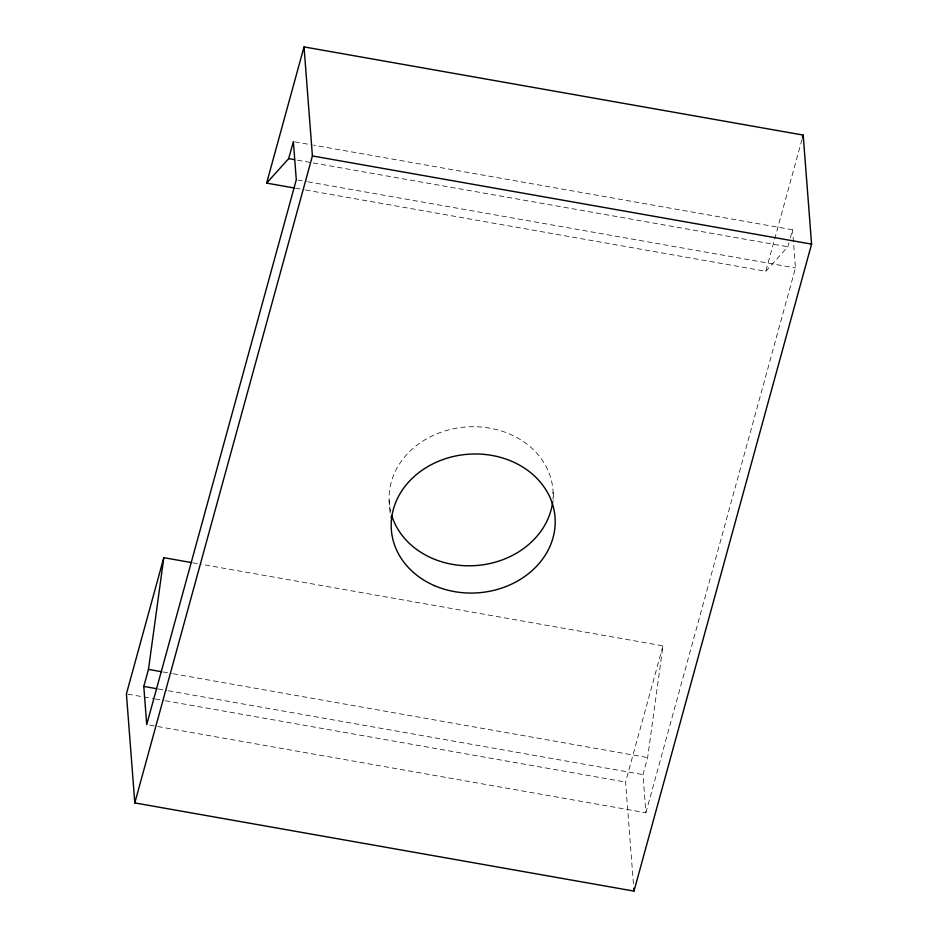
<?xml version="1.0" encoding="UTF-8"?>
<svg xmlns="http://www.w3.org/2000/svg" width="938" height="938" viewBox="0 0 938 938"><rect width="100%" height="100%" fill="white"/><g stroke="black" fill="none" stroke-linecap="round" stroke-linejoin="round"><path stroke-width="0.7" stroke-dasharray="4.69 3.52" d="M149.611 725.097L645.895 812.765L642.964 774.6L647.642 757.576L662.978 645.848L202.76 564.547M633.42 883.831L625.587 782.058L662.978 645.848M305.589 189.992L765.807 271.281L802.037 139.293M765.807 271.281L787.85 246.8L788.928 242.872M790.371 237.631L792.528 229.775L313.55 145.167M645.895 812.765L795.459 267.94L792.528 229.775M294.802 141.849L312.108 144.909M297.346 160.152L311.768 162.696M313.21 162.954L787.85 246.8M297.733 180.014L306.398 181.538M307.84 181.796L795.459 267.94M295.482 188.198L304.147 189.734M192.665 562.765L201.318 564.301M162.895 671.936L171.548 673.472M172.991 673.719L647.642 757.576M158.217 688.961L166.882 690.497M168.324 690.755L642.964 774.6M127.861 694.132L153.832 698.716M155.274 698.974L163.927 700.498M165.369 700.756L625.587 782.058M553.08 492.262L553.748 500.869M389.118 500.259L390.443 517.471M390.595 511.351A82.098 69.471 -4.4 0 1 465.998 426.978A82.098 69.471 -4.4 0 1 552.928 499.251"/><path stroke-width="1.41" d="M294.04 187.952L266.638 183.109L288.681 158.616L293.36 141.591L296.291 179.756L146.727 724.582L143.795 686.417L148.474 669.392L163.81 557.676L191.223 562.519M163.81 557.676L126.419 693.874L134.802 802.916L633.971 891.1L811.581 244.126L803.198 135.084L304.029 46.9L266.638 183.109M134.802 802.916L312.413 155.943L304.029 46.9M802.424 137.886L803.198 135.084M312.413 155.943L811.581 244.126M288.681 158.616L294.45 159.636M148.474 669.392L161.453 671.69M143.795 686.417L156.775 688.715M633.748 888.192L633.971 891.1M552.634 502.065A82.098 69.471 -4.4 0 1 477.02 565.473A82.098 69.471 -4.4 0 1 391.697 515.431M434.47 585.652A82.098 69.471 -4.4 0 0 555.179 519.523A82.098 69.471 -4.4 0 0 429.944 465.389A82.098 69.471 -4.4 0 0 434.47 585.652"/></g></svg>
